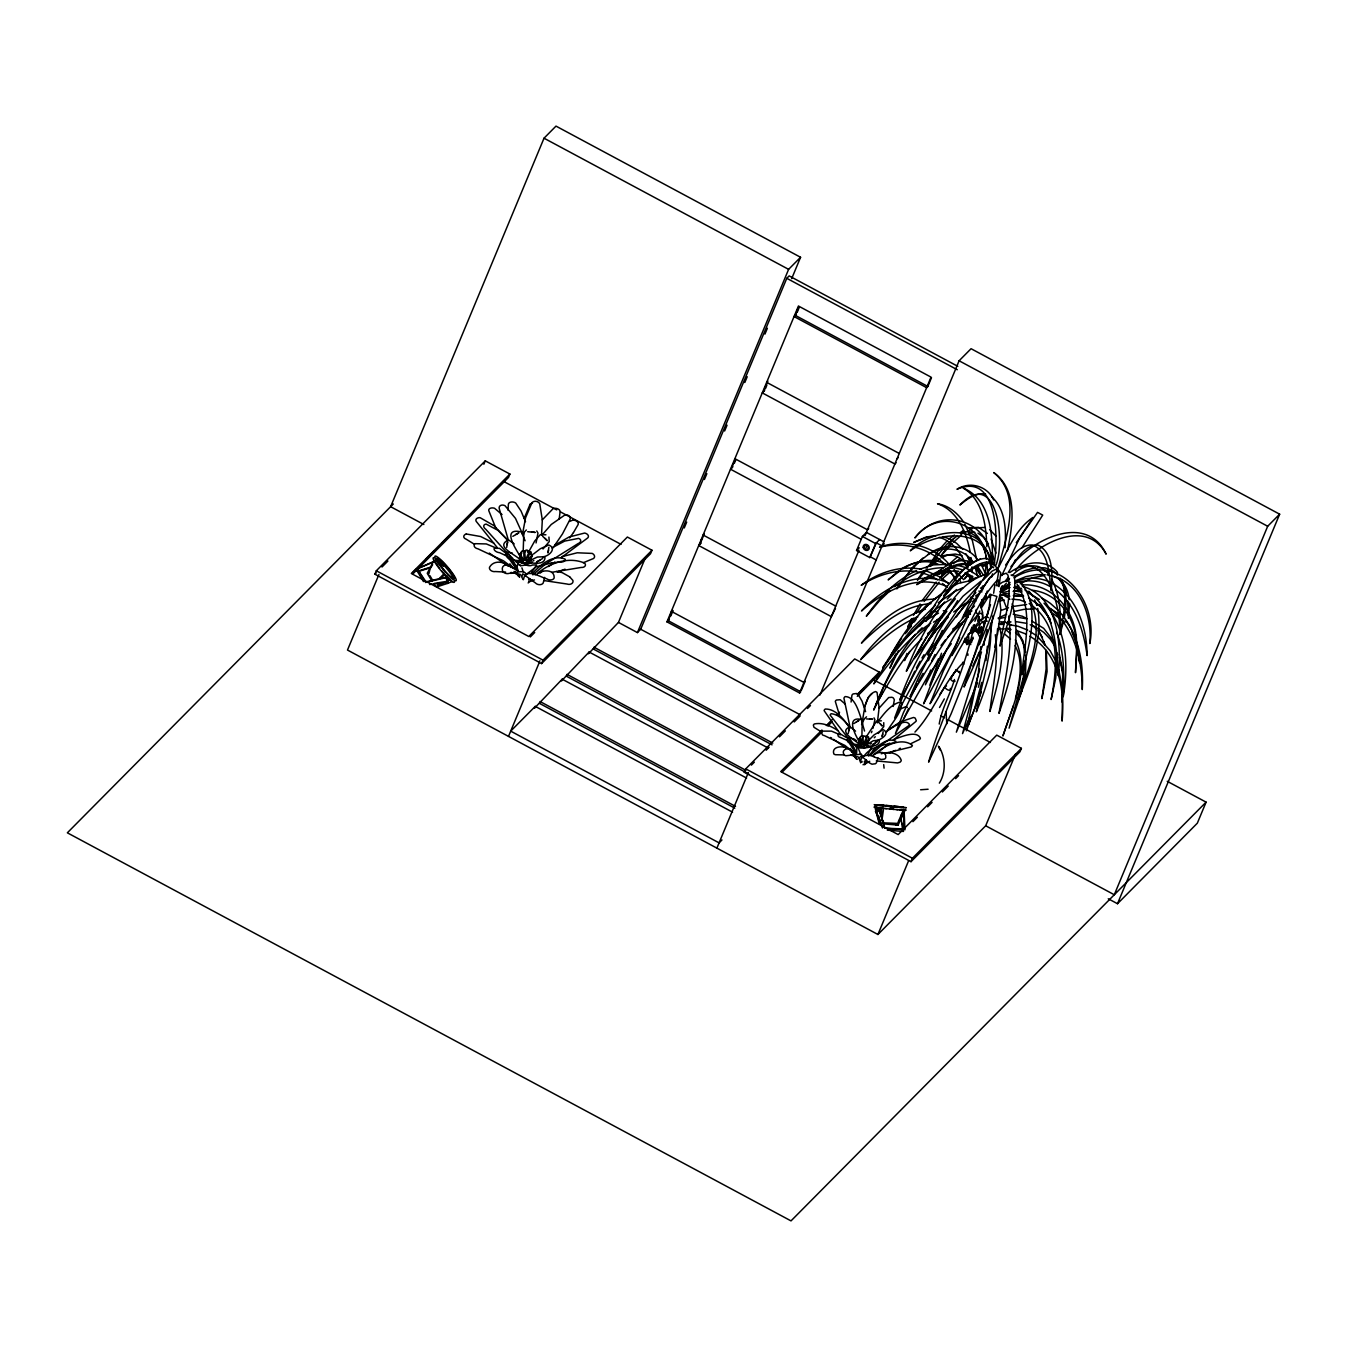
<?xml version="1.0" encoding="UTF-8"?>
<svg xmlns="http://www.w3.org/2000/svg" width="1347" height="1347" viewBox="0 0 1347 1347"><rect width="100%" height="100%" fill="white"/><g stroke="black" fill="none" stroke-linecap="round" stroke-linejoin="round"><path stroke-width="1.5" d="M972.483 580.187L972.5 576.364M982.603 619.266L982.62 614.973L981.222 613.121L978.326 614.215L968.796 624.941M1069.569 603.304L1068.44 618.34L1067.716 601.183M971.894 632.652L971.928 627.18M862.097 744.453C859.016 732.65 871.829 733.812 864.774 744.588M982.569 619.132L982.637 612.531L980.178 604.483M980.801 646.594L978.276 673.988L966.338 730.815L974.571 708.69L981.761 682.424M992.251 563.416C992.958 536.982 991.577 499.754 963.122 488.018C982.99 499.771 986.206 525.785 986.812 546.781M507.937 510.075L508.425 504.098A4.411 2.93 9.8 0 1 511.288 502.01A4.411 2.93 9.8 0 1 515.733 503.071L521.053 511.052L525.532 521.71M994.877 584.682L993.648 593.219M1062.699 691.297L1062.648 671.345L1059.382 654.171M1062.8 690.826L1062.699 673.803L1059.449 657.302M1076.893 652.1L1075.495 672.675L1076.708 646.173M521.828 576.297L522.804 573.856L535.5 582.982A4.411 3.165 11 0 0 539.676 584.682A4.411 3.165 11 0 0 543.211 582.931L544.626 577.375M986.038 599.398L986.29 593.421M860.262 745.396L860.531 743.056L863.326 744.083L863.006 736.54L863.882 736.607L862.114 736.034A2.239 1.936 40.5 0 0 860.093 737.398L859.083 739.149L860.548 743.662M976.07 612.75L976.238 609.551M877.284 811.399L878.833 807.981L879.389 809.446L878.092 810.389M966.742 637.35L966.371 643.58L968.022 640.482M878.783 815.996L878.648 819.296L880.382 820.525M997.571 628.611C995.669 657.319 987.3 685.421 976.322 711.873C981.71 682.559 992.874 653.413 990.466 623.24M986.358 562.12L985.011 575.523M987.385 646.206L985.987 660.552M1025.151 661.007L1021.733 691.23L1009.088 728.155L1023.08 678.45M1005.098 547.69C1006.158 530.162 1005.67 509.166 991.527 496.656M972.871 632.972L973.325 627.264M984.034 645.196L984.354 641.34M851.085 702.04L851.91 695.439A4.277 2.846 8.3 0 1 853.223 693.907L856.338 693.52A3.25 2.172 8.3 0 1 858.022 694.244L862.029 701.097L865.599 711.687M879.54 807.88L881.78 808.2L881.376 816.703M541.561 534.355L542.319 519.959L539.743 503.761A4.428 3.603 11 0 0 531.947 502.7M522.468 534.304L525.599 517.703L531.964 502.717M863.275 744.032C866.172 743.51 864.437 745.177 864.808 743.561M1062.379 694.799L1061.722 701.821L1062.53 694.547M992.975 615.865L988.53 645.802L978.393 687.273M994.052 564.46C998.649 540.349 998.279 471.113 956.993 489.281C969.789 481.014 987.385 485.93 993.682 499.922M978.461 621.556L979.117 616.438M429.541 584.514L447.574 582.375L447.153 577.088L445.908 576.583M861.575 724.635C864.404 714.314 863.932 695.237 875.432 691.583A3.216 2.643 10.1 0 1 877.065 692.493L879.103 707.781L877.368 722.884M863.174 757.048L861.289 754.168L845.882 755.734A3.25 2.172 8.3 0 1 844.249 754.943C840.174 749.117 849.974 746.204 852.415 752.047M1064.181 618.391C1066.386 605.123 1067.885 590.07 1060.173 578.217M978.646 632.231L979.421 627.197M969.655 614.367L970.227 610.629M980.835 606.605L981.946 599.785M506.691 547.438L507.651 541.864L506.96 544.609M548.869 547.337L547.909 552.927L548.616 550.132M998.43 586.046L998.801 580.523L997.79 579.698C977.366 601.116 967.988 631.019 951.807 655.619C962.432 628.375 973.376 600.038 990.887 576.499M559.173 519.016L560.133 511.574A4.445 2.947 9.8 0 0 557.607 508.779A4.445 2.947 9.8 0 0 553.095 508.661L542.235 519.925M995.888 565.269C1005.519 542.285 997.218 466.5 959.906 505.007C967.129 499.08 975.598 492.43 985.566 494.012M526.206 574.63C524.404 568.266 514.184 574.159 509.486 573.25A4.445 2.947 9.8 0 1 504.957 573.115A4.445 2.947 9.8 0 1 502.448 570.32C500.932 564.241 508.695 563.299 511.742 567.272M899.325 821.03L899.527 819.936M971.642 632.686L972.601 627.433M997.47 634.521L1000.872 609.972L999.727 600.274M980.464 632.619L981.66 626.591M1059.836 634.252C1063.44 616.488 1067.784 597.529 1061.621 579.816M1007.421 550.771C1012.843 524.993 1018.265 490.46 993.766 472.578C1022.929 496.336 1005.384 539.777 997.605 570.067M998.986 586.635L1000.804 572.879L998.565 570.135L989.287 578.368L962.28 618.105L976.087 589.683L990.567 568.4M893.162 706.434L894.341 699.8L893.431 698.066A3.25 2.172 8.3 0 0 891.781 697.275L888.65 697.561L878.968 708.286M848.223 733.475L849.317 728.592L848.593 731M882.807 734.081L882.066 736.54L883.161 731.64M860.598 762.84C860.06 754.455 869.084 753.933 874.59 757.182M987.216 629.537L983.579 644.438M1063.372 622.045L1059.954 634.555M965.024 638.259L964.216 641.879L967.904 641.223L966.843 644.657L973.208 638.529M978.646 631.76L979.875 624.907L978.713 622.061C957.33 645.432 947.244 677.272 930.053 703.74L943.304 671.059L959.586 637.569M969.352 720.746L968.493 724.45L981.374 691.954M994.642 647.2L995.467 643.647M979.757 669.105L962.533 733.61L970.194 716.335M527.367 559.628C526.525 561.901 529.135 560.049 526.34 560.066A2.037 0.892 5.9 0 1 524.539 560.049L522.148 558.769L522.367 562.221M524.168 518.359L530.061 504.317M996.376 585.659L998.481 572.627L996.881 568.703L991.998 571.179L983.259 579.968L988.934 569.714L991.123 567.289L992.554 566.616L993.244 567.592M1021.733 691.23L1025.572 672.372L1026.044 655.736M1015.486 698.352C1019.645 681.346 1023.804 661.815 1015.082 645.583M523.495 579.496C525.397 567.222 540.147 577.156 546.815 578.84A4.411 2.93 9.8 0 0 551.277 579.9A4.411 2.93 9.8 0 0 554.173 577.812C554.577 569.427 543.666 569.764 538.497 572.963M939.213 724.046C941.654 708.741 950.763 693.217 954.434 679.511M977.72 620.748L978.646 617.145M979.572 632.703L980.986 627.247M991.628 577.105L992.486 573.856M524 562.457L522.367 560.908L523.208 559.224M861.811 762.351L862.097 761.358M981.508 651.999L956.353 732.162L977.552 682.878M974.757 631.676L975.8 628.005M861.541 743.426C858.948 747.349 864.016 742.534 860.043 743.022C858.595 741.22 858.51 739.638 858.847 742.955M990.516 604.702L964.065 687.021C978.915 655.063 994.524 620.647 1001.915 586.989M971.978 631.996L973.544 626.725M980.296 638.949L981.256 635.7M536.055 542.942L537.975 533.126L536.763 530.954M525.768 560.133L526.475 557.86M971.372 642.788L973.106 637.215M872.856 728.525L874.91 719.719L874.018 717.867M929.413 654.154L928.218 657.875L929.885 654.693M1013.382 705.777L1002.909 736.001C1012.658 705.727 1030.32 671.025 1015.318 639.825M863.545 744.335L866.525 737.129C863.966 737.095 869.101 735.361 868.714 737.735C868.967 742.5 868.411 737.196 868.899 739.655L865.717 743.325M526.492 557.759L528.967 552.287L527.687 552.118L530.112 551.613A1.802 1.532 -22.1 0 1 531.004 551.916C531.695 555.065 533.564 556.58 529.809 558.635L531.307 559.763L528.512 561.851M964.401 640.768L967.516 641.391L966.658 643.933L966.439 637.805M976.626 649.843L979.808 640.566M906.986 653.396L904.426 660.586L909.68 651.443M985.364 596.334L987.25 591.03M864.353 707.192L868.428 697.258L871.879 693.772M975.986 651.628L951.134 713.758L928.605 762.149C941.418 717.126 963.492 674.645 973.393 628.897L971.726 630.8M437.724 582.746L438.701 584.817L442.422 583.419M528.058 558.264L529.775 552.354L527.384 550.233A1.987 1.835 7.4 0 0 525.801 550.283L523.815 552.186L524.017 560.184M981.929 605.662L984.724 598.119M526.037 563.635L528.967 562.575M871.408 732.684L871.98 731.236M930.659 670.015L925.406 684.798L938.556 658.666M941.536 653.261L929.817 685.135L946.89 649.035M876.779 807.358L874.927 807.207L879.136 823.472L898.079 825.105L905.218 810.035L903.416 809.766M529.169 550.974L534.692 541.056L540.248 534.708L545.922 534.776M791.682 278.644L800.573 257.277L555.991 126.113L544.02 138.202L390.63 506.691L423.867 524.505M509.907 474.06L411.323 573.502L528.782 636.491L627.365 537.032L651.982 550.25L650.517 553.752L541.595 663.583L374.904 574.192L376.318 570.774L485.274 460.842L509.907 474.06L508.476 477.478L412.839 573.957M378.928 574.495L347.492 650.045L877.924 934.481L985.684 825.778L1015.52 754.101M483.859 464.26L485.274 460.842M508.509 736.388L539.17 662.758M541.595 663.583L543.026 660.165L651.982 550.25M732.566 812.174L535.247 706.367L534.523 708.118L562.187 679.191L746.592 778.078M562.187 679.191L561.463 680.942L589.127 652.015L768.009 747.939M589.127 652.015L588.403 653.766L618.458 622.415L645.314 557.927M618.458 622.415L637.417 632.585L788.601 269.349L800.573 257.277M637.417 632.585L640.701 629.251L786.783 278.307L789.174 275.899L957.818 366.333M684.259 527.957L686.684 522.131M704.43 479.481L706.855 473.673M724.619 431.006L727.043 425.197M744.79 382.531L747.215 376.722M764.961 334.073L767.386 328.247M672.54 610.124L668.146 620.664L800.758 691.769L799.562 692.981L666.95 621.859L798.434 306.022L931.03 377.126L865.077 535.584M699.918 544.323L704.313 533.799L703.1 535.012L835.712 606.116M731.69 467.998L735.344 459.226M763.463 391.674L767.857 381.134M798.889 306.56L795.235 315.333L927.847 386.454L931.501 377.682M670.806 615.933L672.995 610.679M734.351 463.284L735.816 459.765M765.399 388.711L766.864 385.191M797.171 312.386L799.36 307.116M821.923 730.04L780.721 771.595L898.18 834.584L996.763 735.125L1021.396 748.343L1019.965 751.761L911.01 861.676L744.302 772.286L745.733 768.868L854.688 658.936L879.305 672.153L877.89 675.571L857.281 696.348M716.89 848.139L748.343 772.589M884.238 543.683L882.032 545.905L876.358 542.858L869.825 557.591L856.557 550.485L862.4 536.443L866.39 532.419L883.918 541.814M799.562 692.981L858.948 550.3M801.482 690.018L805.136 681.245L803.94 682.441L671.328 611.336M835.46 608.423L831.335 616.64L698.723 545.535L701.114 543.127M866.003 547.926L866.744 546.175M869.825 557.591L875.668 543.565L879.658 539.524M819.953 695.052L959.098 360.777L971.069 348.705L1279.65 514.184L1117.505 903.719L1108.261 898.769M877.924 934.481L908.552 860.885M911.01 861.676L912.424 858.258L1021.396 748.343M1279.65 514.184L1267.679 526.256L1114.289 894.745L985.684 825.778M1167.226 781.294L1206.087 802.139L1197.331 823.185L1117.505 903.719M980.161 631.743L981.795 627.854M866.778 736.018L876.695 720.999L881.393 720.813M928.369 660.653L942.328 630.413M986.408 617.01L987.856 613.71M1001.697 575.657L1019.915 537.386L1032.964 517.484C1014.577 529.691 1007.051 552.455 996.544 570.96M979.269 651.999L972.854 666.058M895.907 653.834L889.879 668.146L898.415 650.854M970.463 630.716L971.894 627.651M911.599 618.61L907.726 626.961L913.367 618.121M974.874 621.27L977.434 615.899M963.694 662.269C942.328 682.794 935.071 710.694 914.933 732.078M956.404 628.544L959.064 623.089M882.672 692.223L873.647 710.088C884.373 683.35 896.428 656.41 915.404 634.386M957.077 626.826L958.643 623.627M978.225 614.283L979.841 611.033M914.714 671.227L902.271 697.712L894.627 718.018L919.866 671.109L935.744 647.284M931.703 660.939L934.97 654.541M917.475 683.619L903.433 712.681L895.452 733.408L928.622 674.78L951.302 643.664M981.374 608.002L989.91 594.246L996.915 596.468L991.173 616.05L979.37 644.742L989.169 606.958L990.853 594.431M1013.735 563.029L1015.554 559.561M943.994 571.246L941.486 575.859L945.695 571.431M913.434 615.31L920.052 603.944M918.351 681.902L923.065 673.348M939.347 783.129C945.998 772.505 945.661 758.007 939.33 747.316M916.415 667.91L920.102 661.276M939.533 707.495L944.331 698.908M962.549 662.337L963.88 664.155M1000.619 588.656L1002.32 585.676M1022.003 547.724L1042.713 515.11L1037.544 512.382L1016.312 542.656M906.43 632.433L915.741 617.448M957.027 642.99L923.587 703.824C935.66 671.16 949.568 637.906 971.675 610.679M434.138 560.066L427.252 573.317L432.067 581.348M904.292 717.682L908.518 708.657M920.035 625.867L924.648 618.088M573.468 532.57L578.015 524.724A4.428 3.014 12 0 0 577.105 521.542A4.428 3.014 12 0 0 572.744 520.178M1008.179 572.542C1015.402 561.648 1022.811 545.266 1037.83 544.996C1053.91 552.91 1052.411 575.489 1051.283 590.71C1048.791 575.051 1049.835 552.186 1032.56 544.996C1020.15 544.407 1012.237 556.176 1005.603 564.982M955.175 681.043C953.76 683.114 948.322 678.484 951.672 678.029M430.989 567.441L432.673 564.679M917.442 579.766L923.369 571.246M921.954 657.976L924.008 654.693M916.549 613.037L921.92 604.752M430.097 568.821L428.851 573.957M956.37 616.96L965.412 604.146L975.885 592.512M946.503 685.993C941.317 686.919 951.639 693.368 950.325 688.351M971.894 631.406L974.824 626.961M939.634 694.783L945.274 686.263M922.038 600.796L936.165 582.056M932.865 643.428L920.523 662.623L899.729 700.12C909.68 672.456 922.863 645.314 942.109 622.853M553.011 547.875L562.474 533.934L570.017 519.437A4.428 3.418 -3.6 0 0 569.192 515.985A4.428 3.418 -3.6 0 0 564.797 515.059L551.26 524.471L541.864 535.23M956.353 669.846L950.477 678.534L956.353 669.846L957.565 670.149M870.398 755.061L874.051 749.707M914.226 621.96L916.516 618.643M863.814 756.408C870.549 746.204 883.75 745.093 894.56 742.668A4.193 2.206 -4.4 0 0 895.806 741.288C886.073 736.237 874.792 748.814 868.546 755.936M526.492 563.955L527.704 562.221M890.906 655.938L873.799 683.889C890.333 661.714 906.817 638.225 930.743 623.392M879.237 809.833L879.642 808.048M968.577 581.197L970.699 578.2M573.435 532.604L569.596 537.908M924.076 601.486L939.196 582.241M525.953 563.4L526.677 562.457M901.564 638.276L882.655 667.859C902.574 642.384 922.476 615.242 951.167 599.045M957.633 600.594L937.377 633.561L927.443 654.962L959.889 606.318L979.656 584.497M864.404 762.84L866.424 760.062M871.98 746.928L873.041 745.48M941.031 645.499L945.577 639.724M886.595 732.01C891.765 722.935 901.008 713.708 901.833 703.269M878.025 721.42C883.8 713.893 890.502 704.717 899.847 702.124A3.233 2.492 -6.5 0 1 901.008 702.545M929.245 617.734L934.599 610.629M954.568 584.228L956.875 581.18M867.653 755.044L871.677 746.827M866.222 744.352C870.701 737.129 868.226 742.652 865.7 745.615M944.617 601.957C928.251 622.819 915.505 646.509 906.312 671.345L934.431 624.284L955.36 598.742M528.293 559.241L532.014 555.334L530.482 554.173L532.065 554.829A2.004 1.33 -23.3 0 1 532.452 555.435L529.034 560.403M536.089 563.433L537.285 561.884M892.017 654.356L894.442 651.291M896.866 648.227L899.274 645.162M905.218 633.679L907.642 630.598M526.913 573.873L536.308 566.767L551.176 563.113M1005.536 580.742L1008.482 577.105M919.26 612.851L928.42 603.304M964.721 578.924L967.937 575.017M922.476 610.646L930.541 602.176M441.85 570.976A13.436 2.105 49.4 0 0 444.156 573.586L438.6 579.227M947.85 637.03L956.74 627.938L962.583 623.897M878.278 733.458L883.784 726.605L883.75 722.666M917.61 580.069L927.511 568.905M867.737 741.321L874.068 734.906L883.161 729.603C891.158 733.829 880.012 739.974 875.449 741.305M531.459 572.526L536.645 564.932L532.368 564.999A4.428 2.138 9 0 1 528.411 565.622A4.428 2.138 9 0 1 524.606 563.938M908.871 629.066L911.448 626.136M1006.781 581.635L1009.475 578.57M882.521 828.001L875.533 811.264L878.446 807.947L879.928 808.065L880.012 812.965M878.547 809.783L879.423 808.789L884.76 828.203L904.982 829.786L904.14 811.938M446.665 576.263L446.025 576.987L446.918 576.701M953.777 538.211L940.627 556.193L946.621 549.61M947.21 599.061L956.505 589.531M946.672 611.521L925.928 638.007L914.276 658.666L935.761 630.699L948.237 617.044M903.18 640.785L924.227 621.27L938.573 613.07M865.043 761.964L866.087 760.802M947.985 548.094L952.076 543.599M543.009 548.987L549.239 541.578L548.919 537.066M1002.471 587.46L1006.31 583.285M1015.402 570.522C1034.597 545.333 1085.615 515.901 1106.14 554.156C1086.423 512.264 1031.533 539.423 1010.907 566.717M864.286 761.644L865.161 760.701M441.328 577.897L444.561 574.428L443.803 573.182M968.291 602.092C943.052 629.436 924.48 662.589 910.067 696.719C930.205 665.654 947.429 631.895 974.487 606.015M1001.545 589.902L1010.082 582.476M532.469 573.334C540.467 564.915 552.674 554.072 565.083 559.072A4.378 2.357 -1.5 0 1 563.804 561.463A4.378 2.357 -1.5 0 1 559.308 561.985L551.209 563.113M964.57 578.368L968.426 574.344M948.86 564.427L957.077 557.187M532.84 574.883L545.249 564.208L578.116 543.565A4.378 2.879 -7.2 0 0 580.709 540.888A4.378 2.879 -7.2 0 0 578.503 538.396L564.696 541.09L551.95 547.825M527.132 562.389L525.886 563.922C544.659 556.378 513.847 573.603 518.393 560.369M393.29 503.997L67.35 832.816L791.009 1220.887L1206.087 802.139M374.904 574.192L376.099 572.98M381.992 567.02L387.902 561.059M412.435 573.081L416.846 568.636M425.635 559.763L434.441 550.872M441.782 543.481L449.123 536.072M457.929 527.199L463.789 521.272M475.525 509.435L478.471 506.472M796.431 314.137L794.04 316.545L926.652 387.667L927.847 386.454M764.658 390.462L762.267 392.886L894.879 463.991L896.075 462.779M530.297 636.946L534.708 632.484M538.766 662.051L539.962 660.855M732.886 466.786L730.495 469.211L861.272 539.322M535.247 706.367L510.698 731.135L719.079 842.868L721.975 839.956M700.911 540.265L702.107 539.069M666.95 621.859L669.341 619.452M897.068 458.721L898.264 457.509M868.68 528.58L867.485 529.792L734.873 458.67M856.557 550.485L859.218 547.808M744.302 772.286L745.497 771.073M751.407 765.113L754.354 762.133M766.174 750.228L769.12 747.248M779.458 736.826L785.352 730.865M794.208 721.925L800.118 715.964M807.493 708.522L810.456 705.542M826.334 725.578L832.227 719.652M836.639 715.19L839.585 712.226M857.248 694.412L879.305 672.153M781.849 771.174L803.856 748.966M808.251 744.537L818.521 734.166M827.327 725.292L830.257 722.329M858.14 694.21L864.016 688.283M782.253 772.05L821.973 731.977M827.866 726.033L832.278 721.588M912.946 821.67L917.358 817.225M927.662 806.836L932.073 802.374M942.378 791.985L948.254 786.042M955.612 778.633L958.559 775.653M874.237 737.786L875.281 736.742M866.896 746.709L867.805 745.076L866.289 745.346M526.66 563.551L527.788 562.44M939.751 578.334L948.254 570.909M947.429 540.484L938.236 550.755L929.481 565.235L946.89 544.171L957.498 535.702M918.098 631.743L922.156 627.786M953.44 542.269L961.64 534.911M528.58 579.782L529.792 578.604M925.995 568.03L937.714 558.214M870.953 754.623L884.272 742.904L907.979 726.218A4.226 2.745 -10.6 0 0 909.528 724.551C905.319 717.513 891.192 728.458 885.72 732.027M968.038 634.437L973.763 630.379L976.592 630.682L980.212 638.007M941.637 579.53L950.797 571.364M533.412 554.088L540.366 548.717L548.717 544.996C557.473 548.28 548.599 556.681 542.723 556.782M866.037 762.974L867.3 761.796M998.262 601.132L1001.09 598.489M921.904 638.798C902.221 657.353 889.643 681.666 875.92 704.599C888.161 675.335 903.972 645.971 928.992 625.698M922.897 558.045L909.107 572.071L896.816 588.824L913.552 566.178L930.726 552.539M865.868 744.824C867.872 744.521 868.276 740.244 867.636 742.248A2.239 1.061 -15.3 0 1 865.599 743.595L863.68 743.898L864.269 745.598M864.538 764.776L867.822 761.779M1012.237 575.758C1021.447 564.073 1041.5 561.042 1049.431 575.758M979.555 620.765L986.055 616.505L988.496 617.65M929.986 566.464L939.937 558.685M935.441 605.106L912.323 628.46L890.67 655.534C904.46 630.16 922.847 606.403 946.773 589.868M952.767 629.032L963.981 621.472M879.759 751.07L889.458 743.157M863.057 764.759L869.707 761.274M953.255 563.736L960.024 558.635M873.277 755.212C882.891 746.474 901.295 736.455 912.39 745.362A4.277 2.846 8.3 0 1 911.195 746.962L884.541 753.478M889.929 590.777L879.389 600.88L866.323 616.253C879.372 597.664 895.637 580.254 916.549 570.623M953.693 611.993L964.974 603.709L971.002 601.301M540.012 573.199L542.656 571.027M977.888 631.878L982.266 628.258M526.357 529.994L524.471 531.88L523.73 535.348L523.192 551.007M976.221 626.389L983.899 621.371L987.317 621.152M999.811 591.737L1009.812 584.295M888.38 729.737L900.453 721.79L913.451 717.496A3.25 2.172 8.3 0 1 915.202 718.136L916.314 720.712A4.294 2.862 8.3 0 1 915.354 721.891L892.994 740.311M528.664 560.941C531.24 560.722 531.24 555.957 530.701 558.298A2.441 1.229 -11.7 0 1 528.327 559.695C524.64 559.005 527.721 561.312 525.919 562.373M528.142 582.948L532.031 579.968M938.303 602.732L954.333 591.703L962.852 587.73M537.739 573.115C550.485 562.793 568.636 556.395 584.514 563.046A4.378 2.913 9.8 0 1 585.019 566.127A4.378 2.913 9.8 0 1 581.214 567.441L552.034 572.256M554.796 562.069L548.583 566.531M927.578 633.528L932.191 630.127M898.87 570.741L888.161 579.884L899.981 570.758M867.586 744.066L873.26 740.783L879.389 739.974C879.894 746.676 871.189 746.238 866.542 745.901M948.793 539.154L954.484 535.062M554.913 545.131L569.074 537.015L584.598 533.058A4.411 2.93 9.8 0 1 588.151 535.331A4.411 2.93 9.8 0 1 587.275 538.261L561.278 557.574M894.694 586.686C908.552 575.809 925.389 567.963 943.254 567.693M963.677 530.213L960.344 532.553L964.368 532.149M997.268 585.777L1002.488 582.19L1007.657 580.523M978.276 631.895L982.99 628.662M969.234 581.685L973.679 578.671M1000.804 575.27L1006.142 573.182L1007.96 575.118C1012.59 598.859 1002.791 622.651 999.996 646.122C1007.792 624.031 1016.446 600.425 1014.493 576.684L1013.079 574.832L1011.025 575.051M1003.616 588.134L1008.145 585.103M980.801 581.231L962.869 596.351L928.268 640.212C942.277 616.707 955.865 585.255 982.99 575.354M964.385 532.907L972.18 528.731M853.897 723.558L859.032 720.325L856.372 721.824M877.486 741.557L872.351 744.807L875.028 743.275M530.684 560.167L537.419 557.018L544.912 556.732C545.872 564.747 534.978 563.501 529.725 562.642M1009.762 572.576C1044.986 547.067 1059.281 602.53 1059.719 627.651C1061.116 611.117 1059.399 593.673 1051.435 578.873M1020.167 583.857L1032.038 577.947L1044.228 575.506M980.448 588.235L983.916 586.08M866.508 716.823C860.632 720.931 862.45 729.906 861.827 736.287M933.404 599.567L941.469 594.701M932.932 600.139L936.081 598.253M978.528 632.669L983.276 629.84M870.128 744.1L871.357 743.376M1014.038 577.796C1058.557 550.182 1098.58 600.459 1089.824 643.563C1092.501 614.889 1079.065 579.277 1047.04 574.883M512.82 536.342L518.797 532.907L515.682 534.473M539.894 560.285L536.763 561.901L542.74 558.449M899.19 709.465L905.622 706.788A3.25 2.239 10.8 0 1 907.407 707.428M450.437 579.564L445.958 581.938L447.625 583.386L452.541 581.399M933.505 622.162L941.401 617.701M900.52 569.528C911.448 562.373 925.524 559.19 938 564.124M1015.15 575.994L1025.05 570.522L1035.338 567.643M1000.568 592.377L1007.085 588.791M873.428 755.044C877.015 751.98 886.764 750.279 885.77 757.57A4.277 2.846 8.3 0 1 884.44 759.102L881.342 759.506A3.25 2.172 8.3 0 1 879.642 758.782L874.607 757.182M902.894 568.72C915.32 560.857 931.905 557.035 945.51 564.157M1019.645 567.239C1031.583 560.554 1048.589 561.025 1057.53 572.441M1000.821 589.616L1004.239 587.814L1010.048 587.545M998.161 618.088L1006.613 614.181M951.437 565.336L939.297 573.771C948.894 568.922 959.283 562.692 970.463 564.932M910.825 743.679L919.479 739.486A4.294 3.064 16.3 0 0 920.422 738.24C916.583 729.704 900.756 737.078 893.802 739.52M950.157 587.578L958.424 583.352L971.305 580.439M1003.279 588.083L1009.88 584.901M532.991 560.975L533.85 560.554M932.427 551.748C947.042 542.656 968.341 545.586 978.09 560.335M889.306 753.091L895.519 750.363M927.915 554.526C942.109 545.383 963.021 547.454 972.972 561.783M443.298 583.941L437.287 585.255M982.468 566.548L985.701 565.083M999.003 599.55L1002.488 597.967M423.48 581.567L417.301 571.313L417.183 568.804L435.115 560.857M919.849 569.192L933.522 564.864L951.167 564.225M583.234 562.743L592.209 559.039A4.395 3.115 16.7 0 0 594.566 556.58A4.395 3.115 16.7 0 0 592.242 553.415L577.19 552.792L562.154 556.597M940.88 556.85C948.187 553.011 957.296 555.149 963.038 560.84M936.906 619.721L942.378 617.431M424.389 580.776L417.183 568.804L434.458 561.632M941.267 569.882L924.783 578.116L916.718 584.649C929.666 577.711 943.54 569.579 958.811 571.28M941.57 557.591L948.389 554.829L955.326 554.055L962.145 555.705M980.464 559.005C954.299 570.37 938.489 597.091 925.692 621.354C943.994 599.87 959.906 566.211 990.853 563.063L994.894 565.656M569.579 521.441L572.744 520.161M960.63 534.018L965.378 532.099M917.829 616.943C895.486 626.153 877.705 643.108 860.632 659.71C877.15 637.67 898.92 617.953 925.44 609.147M1015.941 580.591L1025.943 576.617L1036.449 574.613L1045.272 574.832M528.596 581.399L534.473 579.951M899.123 748.713L900.335 748.242M557.658 571.802L565.05 569.192M968.88 580.321L976.44 577.594M1001.528 610.258L1008.482 607.834M1000.922 595.189L1006.125 593.438M447.625 583.386L436.714 586.922L434.003 584.547M1002.05 589.531L1007.303 587.864M1004.239 588.74L1007.724 587.629M417.301 571.313L431.192 566.935M421.308 576.314L418.395 571.498L431.158 567.525M871.644 746.827C867.569 747.45 855.766 750.346 857.315 744.487M1014.998 583.083C1026.633 579.143 1040.103 580.422 1050.609 586.837M534.944 574.698L537.251 574.058M1017.894 580.759C1028.03 577.122 1039.497 577.375 1049.33 581.87M967.904 653.851L967.904 655.417M881.258 753.781C888.077 751.306 898.786 752.586 901.261 760.348A4.327 3.351 8.9 0 1 899.998 762.2L897.557 762.924L876.274 760.92M968.106 611.959L971.743 611.067M1000.4 594.886L1009.172 593.572M998.615 623.813L1005.687 622.162M425.416 582.493L447.339 577.375L447.574 582.375M1002.168 592.747L1008.954 591.181M978.09 621.085L981.138 620.378L983.394 622.6L984.236 626.069M1013.516 611.605L1023.973 609.349L1034.176 608.861M998.497 618.744L1005.586 617.229M928.1 789.241L920.607 789.763M968.712 527.872L978.545 527.367L987.385 533.412M1011.951 606.621L1026.599 604.5M1000.467 600.829L1004.29 600.088M973.999 527.94L984.674 527.468M1006.108 596.856L1009.863 596.182M446.935 581.315L434.239 583.436M1013.129 591.4L1022.019 589.986M1005.165 596.149L1009.223 595.576M999.541 595.744L1003.784 595.189L1007.657 596.805L1009.846 599.398M935.795 535.853L928.571 536.662L913.721 542.386L925.877 537.15L932.511 536.46M934.043 611.774L937.731 611.37M968.56 531.779L974.841 532.301M903.433 809.867L901.497 809.884M1015.52 586.467L1018.955 586.181M963.61 641.694L967.584 641.391M934.38 599.146C904.443 599.651 879.136 620.63 861.457 643.125C880.77 624.789 903.13 605.375 930.945 603.641M1007.455 622.078L1011.008 621.927M972.618 601.25L975.885 601.149M999.205 628.998L1004.475 628.881M948.844 568.131L955.629 568.013L961.472 569.512M1014.139 590.761L1019.376 590.727M999.407 624.436L1003.599 624.419M850.445 755.095L858.359 756.997L860.531 762.032M510.968 572.408L520.447 574.462L523.141 579.665M1037.274 567.693L1045.019 567.862L1053.135 570.993L1057.664 575.085M1013.331 595.677L1019.477 595.845A52.617 45.242 27.9 0 1 1023.535 596.367M901.732 807.476L903.669 807.476L902.019 807.139M876.308 807.106L873.984 807.106L886.326 808.621M505.63 572.088L495.376 571.549A4.428 3.199 11.3 0 1 490.914 570.505A4.428 3.199 11.3 0 1 489.567 567.188C494.265 559.072 505.664 561.952 511.136 567.609M1018.012 591.653L1022.07 591.821M866.475 718.911L872.654 719.231L869.606 718.911M861.794 746.171L858.729 745.901L864.909 746.204M1021.885 585.036C1053.522 582.359 1076.388 612.767 1076.573 642.199M881.039 805.085L876.931 804.967L878.564 805.304M899.543 807.358L906.379 807.729L899.948 806.87M899.325 809.749L906.161 810.136L904.174 809.715M466.298 533.984L480.711 536.544L493.827 543.144M843.592 754.892L835.527 754.724A3.233 2.34 10.1 0 1 833.827 753.95C830.661 744.672 848.593 744.925 851.792 752.215M943.27 610.78L946.688 611.016M883.851 805.287L874.203 804.698L880.635 805.573M901.429 807.577L893.482 806.887M896.513 809.547L901.194 809.985M881.78 808.2L883.632 808.335L882.016 819.734L884.019 822.865L897.624 823.404L903.349 809.884L905.218 810.035M875.533 811.264L877.705 811.433M887.336 830.173L903.517 831.436M882.554 805.102L887.117 805.557M898.028 807.341L889.946 806.634M897.809 809.732L885.568 808.621M1011.967 599.179L1019.797 599.87L1025.421 602.075M886.461 805.422L890.636 805.809M889.727 809.025L893.903 809.412M527.704 531.711L535.214 532.435L531.493 531.88M524.067 562.861L520.346 562.373L527.856 563.08M1000.703 621.742L1004.71 622.129M890.586 805.876L898.634 806.617M885.804 806.23L890.013 806.567M890.451 807.173L893.903 807.51M1013.618 595.509L1023.249 596.519M894.038 806.213L901.918 806.988M881.948 805.826L886.562 806.23M877.183 807.611L880.416 807.964L877.082 807.493M878.682 805.439L883.363 805.893M556.277 571.498L562.086 572.576L569.629 576.785M921.516 569.31C900.234 565.083 878.177 572.458 861.188 585.305C883.379 570.842 914.142 564.46 937.529 579.85M1014.931 580.793L1019.544 581.399C1041.938 605.325 1028.603 646.375 1021.767 674.679C1024.393 645.095 1033.924 611.218 1017.086 584.261M543.969 580.557L567.138 584.042A4.395 3.368 10.2 0 0 571.599 583.689A4.395 3.368 10.2 0 0 572.862 580.372L569.646 576.802M874.927 807.207L876.712 807.459L877.672 812.039M901.396 814.598L903.265 814.868M895.738 824.768L898.079 825.105M879.136 823.472L881.46 823.808M983.512 575.102L986.526 575.573M1036.634 604.971L1040.507 605.594M1016.328 621.691L1026.498 623.324M840.073 733.795L837.716 734.098L838.356 736.371A3.25 1.701 19.4 0 0 840.545 737.499L850.934 742.079L856.961 746.676M1006.243 628.847L1010.368 629.52M1014.426 587.241L1021.514 588.437M417.183 568.804L426.006 581.837L446.16 577.072L446.244 578.907M1016.227 616.96L1026.414 618.812M971.591 564.14C957.852 560.975 945.055 569.478 933.454 575.607C943.607 566.616 959.165 555.772 972.955 562.878M1022.356 586.349C1058.675 596.351 1061.419 644.573 1058.388 675.824C1056.469 645.634 1054.566 606.52 1024.949 589.969M1007.792 624.402L1018.063 626.288L1027.727 630.093M1014.527 593.471L1023.451 595.425M1051.283 576.045C1062.379 577.796 1068.424 589.43 1069.148 599.752M1013.197 614.215L1022.39 616.253L1027.088 618.744M840.09 733.795L847.145 737.988M978.831 591.097L981.997 591.838M1032.543 590.289C1058.422 593.101 1075.243 618.239 1076.388 642.822M1044.329 571.094L1047.713 571.953M956.673 565.05L964.688 567.289L978.326 575.927M968.308 532.52C978.023 534.54 982.67 544.811 985.482 553.348M925.49 570.539L940.56 577.24L948.507 583.638M512.365 553.095L506.927 552.219C503.492 561.901 517.804 559.325 523.293 561.733M942.967 536.611L949.955 539.069L956.589 543.296L962.667 549.239M524.589 563.938C518.376 559.157 515.413 565.235 518.258 570.741M948.574 582.982C917.459 569.158 882.672 587.864 861.524 610.966C884.154 590.963 917.054 573.199 947.261 586.635M1016.581 630.548L1026.313 634.151M992.486 567.154L993.631 567.592M939.179 537.318C953.019 541.191 961.758 554.004 966.792 566.7M1030.202 624.772L1035.759 626.961M521.828 560.975L523.208 562.457M1031.97 621.135L1043.656 628.308L1054.23 641.829M963.661 615.192L968.274 617.128M980.431 563.72L985.852 565.993M967.382 562.069L970.497 563.534M1007.741 628.089L1011.058 629.638M1013.921 587.376L1021.211 590.862M1028.569 597.883L1039.817 605.594L1050.407 619.384M854.015 738.998L848.155 737.634C844.653 745.952 856.928 743.308 861.356 745.615M1006.377 622.954L1011.378 625.412M1028.081 592.798L1039.446 599.499M973.965 627.247L977.249 628.931L978.932 632.989M544.02 138.202L788.601 269.349M959.098 360.777L1267.679 526.256M786.783 278.307L957.279 369.735M766.662 382.346L899.257 453.468M862.4 536.443L875.668 543.565M870.516 556.9L876.19 559.948M503.408 481.3L556.715 509.89M560.386 511.86L621.034 544.373M872.822 679.393L931.636 710.93M940.812 715.863L944.5 717.833M948.17 719.803L990.432 742.466M640.701 629.251L800.084 714.718M593.926 647.183L772.791 743.106M593.185 648.934L772.067 744.857M376.318 570.774L543.026 660.165M745.733 768.868L912.424 858.258M566.986 674.359L745.851 770.282M566.245 676.11L748.814 774.02M540.046 701.534L735.513 806.365M539.305 703.286L734.788 808.116M497.127 548.397L486.301 543.935L475.323 543.666A4.411 2.93 9.8 0 0 474.413 546.562A4.411 2.93 9.8 0 0 477.966 548.818L503.509 560.857L515.749 569.916M965.496 572.677L972.686 576.651M970.412 597.176L973.662 598.977M830.594 737.466L831.638 738.055M840.309 734.873L831.469 731.135L822.31 731.118A4.294 2.862 8.3 0 0 821.35 732.313L822.478 734.89A3.25 2.172 8.3 0 0 824.229 735.529L844.923 745.43L854.773 753.377M1052.428 613.154L1064.921 622.297M1029.832 636.289C1058.894 653.042 1064.989 690.354 1062.076 721.1L1062.631 689.529L1058.691 669.375M489.264 553.078L508.324 566.296M1052.697 583.537C1077.482 597.799 1086.995 628.477 1087.113 655.602C1083.813 631.272 1076.085 605.274 1055.661 589.818M1051.182 609.181L1057.26 613.02M1029.478 631.204L1036.449 635.632M833.557 739.335L845.865 747.922M474.296 544.205L466.045 539.103A4.378 2.879 -1 0 1 463.772 536.51A4.378 2.879 -1 0 1 466.281 533.968M964.94 573.098L972.601 579.412M522.872 561.295L524.067 559.392L522.047 558.938A1.869 0.96 24.3 0 1 520.919 558.332C518.629 553.213 520.279 560.217 522.905 562.541M837.901 730.579C831.15 726.1 822.428 722.194 814.346 723.962A4.26 2.761 -3.8 0 0 813.352 725.208L813.992 727.296L821.569 732.01M1037.358 628.039L1043.74 632.349L1050.256 639.118L1055.307 646.947M507.112 539.659L494.029 525.667L480.104 517.686A4.378 2.913 9.8 0 0 476.299 518.982A4.378 2.913 9.8 0 0 476.787 522.08L497.195 547.505M977.939 533.143L983.647 537.318L988.513 543.969M973.005 629.487L973.14 628.46M1029.159 603.54C1060.611 624.166 1057.664 667.135 1051.115 699.531L1055.745 678.13L1057.277 653.009M854.773 739.419L856.675 740.901M857.988 743.073C853.341 739.267 838.373 731.32 850.125 726.808L855.564 731.152M446.446 575.96L450.774 580.17L447.137 577.004M1035.708 602.9L1040.574 606.722L1047.124 615.04L1051.165 623.072M518.225 563.046L510.766 557.86L499.535 552.674A4.428 2.324 19.7 0 1 495.275 550.957A4.428 2.324 19.7 0 1 494.298 548.263L499.484 548.347L507.617 554.509M954.434 569.933L963.644 579.648M514.184 543.885L508.493 539.861C493.574 547.185 518.359 555.082 522.67 562.305M1048.151 606.891C1073.946 625.682 1082.163 659.222 1082.264 689.597C1083.83 662.32 1078.442 632.753 1059.567 611.942M942.479 583.504L947.194 587.477M948.17 570.438L954.72 576.954M1004.34 633.797L1010.536 639.05M989.641 529.624L996.241 536.325M444.561 574.428L447.17 576.718M1058.22 610.326L1050.391 603.405A52.516 45.141 32.4 0 0 1041.568 597.95M1005.67 629.504L1010.284 633.561M945.56 565.235C929.11 547.185 902.759 541.41 879.524 547.236C903.753 538.362 933.404 544.929 949.904 565.235M845.327 704.178L840.208 699.733L836.521 700.019A4.26 2.627 8.6 0 0 835.325 701.467L839.4 714.92M1031.903 624.924L1036.466 629.15M1037.948 637.047L1050.189 650.803L1055.071 659.794M967.264 641.357L970.8 644.641M446.951 576.684L448.955 578.587M542.639 536.274L547.269 540.719L545.131 538.379M512.921 558.517L508.29 554.072L510.429 556.378M505.277 554.627L506.927 556.193M965.243 613.373L968.173 616.219M502.044 514.554L494.534 508.257A4.378 2.711 10.1 0 0 490.089 508.375A4.378 2.711 10.1 0 0 488.91 510.984L495.965 528.411M878.598 722.261L882.201 725.949L880.551 723.996M850.849 741.103L849.182 739.183L852.786 742.854M441.109 564.023L438.533 561.278L443.399 566.397M1015.554 632.45L1020.353 637.468L1024.107 645.264L1025.606 652.184M846.825 740.244L848.139 741.608M1016.665 630.143L1022.912 640.768L1025.101 655.316M999.878 596.165L1003.498 600.072L1007.421 610.157M1058.86 578.52L1064.265 586.804L1066.454 593.623M508.93 558.466L517.568 570.993M506.741 552.523L485.812 529.32A4.378 2.795 26.4 0 1 483.758 526.037A4.378 2.795 26.4 0 1 486.2 524.118L497.919 530.297L507.684 540.063M513.982 571.448L516.541 574.327M858.763 742.938L859.891 741.827L858.662 738.998A2.913 2.021 39.9 0 1 859.201 738.459C861.171 736.472 859.437 741.961 861.524 744.352M978.175 567.306L983.63 575.472M975.497 567.474L980.667 575.489M966.237 572.492L971.625 580.405M1044.009 603.22C1066.908 628.072 1068.777 665.064 1063.204 696.769C1064.383 675.167 1064.282 652.941 1056.722 632.349M519.908 564.881L520.7 565.841M1028.839 591.148L1033.334 596.586M840.461 734.216L824.111 710.61A4.277 2.846 8.3 0 1 825.307 709.027C835.898 708.775 844.367 719.87 849.873 728.222M849.704 743.595L856.136 754.185M516.49 572.559L518.932 576.482M848.021 737.988L830.156 715.156A4.243 2.745 27.3 0 1 831.251 713.725C838.861 714.432 845.057 721.116 849.469 727.111M520.582 561.682L521.626 562.979M949.467 570.118L957.347 582.409M854.183 755.111L856.574 758.967M853.325 755.044L856.322 758.866M963.863 522.417C957.768 513.258 948.743 505.445 937.529 503.761C957.717 510.564 966.473 532.755 970.194 552.001M509.856 563.77L512.769 567.963M959.081 671.395L959.519 672.776L956.218 670.031M965.075 563.602L968.139 567.76M858.308 748.343L860.986 755.027M965.866 553.752L970.699 562.086M1065.123 620.091C1075.007 631.962 1078.56 647.553 1079.621 662.64L1077.465 645.887L1071.875 631.76M515.244 571.818L518.14 575.91M513.123 561.194L517.231 567.979M853.527 753.226L857.197 759.422M850.243 748.36L855.699 758.142M968.139 557.978L970.951 562.12M973.157 625.395L976.626 631.945M520.902 557.54C516.524 550.047 500.411 526.98 521.356 531.947L525.111 540.753M1037.981 630.564L1042.426 637.485M1038.2 629.184L1045.356 645.314M851.102 743.291L855.109 752.3M953.878 569.983L957.111 575.27M446.598 576.112L447.339 577.375M429.828 575.573L432.774 580.473M522.232 561.531L519.471 557.961L521.272 557.338L519.824 555.739A2.122 1.448 37.2 0 1 519.454 554.627L521.946 552.859L520.178 553.533L523.31 560.032M851.203 742.601L856.103 751.677M511.776 559.897L516.945 569.966M861.979 720.847C858.898 712.748 855.446 696.837 845.259 696.567A4.277 3.283 25.4 0 0 843.946 698.285L850.125 727.548M964.806 524.135L972.382 540.618L976.844 560.285M966.944 639.859L969.318 644.287L968.577 635.616M938.388 746.187L940.425 750.06L938.741 746.794M974.352 624.604L976.642 631.154M515.918 568.266L512.651 561.244M996.948 568.08L992.369 561.985C971.086 560.032 958.138 583.773 943.641 595.862C954.434 581.399 966.742 558.449 986.981 558.365L989.405 560.52L991.375 567.154M521.895 567.862L523.394 572.138M976.878 613.053L979.387 618.256L979.522 621.893M851.944 744.638L855.85 753.663M859.554 742.029C855.227 735.243 845.445 716.166 861.204 719.382L864.538 731.034M990.281 562.777L991.712 565.757M971.861 627.5L973.309 630.665M522.619 560.638L523.091 561.665M981.306 564.528L984.977 572.795M959.266 578.806L960.916 582.577M1029.933 599.718C1045.558 632.366 1028.131 668.045 1018.366 699.783C1029.394 670.857 1043.302 640.061 1037.678 608.423M876.493 812.106L881.325 823.455M991.072 539.019L995.972 553.179M1012.22 603.725C1022.07 640.01 1010.721 678.804 998.986 713.388C1004.609 681.329 1013.298 648.799 1008.701 616.034M977.989 567.845L980.852 576.449M977.147 567.457L979.959 574.176M508.493 540.602L499.249 508.627A4.378 3.317 24.4 0 1 500.646 505.462A4.378 3.317 24.4 0 1 505.024 505.714L515.48 518.376L522.367 533.58M1034.681 599.937L1036.719 604.955M515.884 560.739L516.591 562.49M522.838 561.177L520.094 554.156L521.154 554.358L521.188 552.253A2.425 2.071 36.9 0 1 523.545 550.856L525.734 551.563L524.657 551.411L525.414 559.628M975.363 568.198L977.77 576.819M855.362 745.362L855.884 746.928M878.446 807.947L884.76 828.203L904.191 828.961L903.433 810.675M878.816 820.256L878.345 818.084M975.598 627.651L976.71 631.288M992.133 563.77C983.815 525.128 934.666 532.553 910.303 550.805C931.754 528.512 983.259 521.34 989.759 560.655M999.71 627.247C1006.175 655.214 997.925 684.613 989.927 711.452C992.739 686.027 999.171 660.35 995.298 634.706M969.335 610.41L970.429 614.367M992.234 552.741L994.642 563.063M971.978 576.836L972.77 580.355M970.008 576.701L970.766 580.271M985.819 555.065L986.526 558.517M1043.959 641.627L1044.666 645.129M518.965 574.462L519.538 577.375M1046.333 650.365L1047.09 671.581L1041.871 698.655L1046.114 668.971L1045.71 650.365M991.762 562.103C990.298 519.622 940.425 504.839 914.916 537.924C937.68 507.55 983.361 521.525 986.29 559.224M859.554 758.917C859.74 751.946 867.721 762.907 870.499 763.395A3.233 2.324 9.7 0 0 872.166 764.187L875.297 763.783A4.294 3.081 9.7 0 0 876.476 762.621L878.025 757.923M986.896 562.878L987.789 573.94M877.587 701.821L877.756 702.999M970.985 557.54L971.776 563.08M990.045 562.676L990.87 568.754M900.789 816.063L902.439 828.523M902.456 823.354L903.265 829.415M883.699 764.625L884.07 768.16M856.641 753.276L856.894 746.019L862.686 747.08A3.283 1.566 7.1 0 0 865.027 747.77M973.915 625.16L974.487 630.851M968.442 610.258L968.83 614.35M977.501 565.892L977.855 569.663M945.998 712.058L946.823 723.743M972.012 566.868L972.382 572.559M972.281 627.955L972.517 631.726M418.294 569.006L418.395 571.498M979.117 627.029L979.353 632.518M982.586 586.012L982.637 589.784M530.061 504.317A4.428 2.896 10 0 1 532.469 503.256M982.283 599.92A58.982 16.215 -57.9 0 1 989.91 597.058M975.548 596.014A59.083 14.766 -59 0 1 978.747 594.044M454.478 581.584A16.164 2.526 49.4 0 1 441.462 571.162A16.164 2.526 49.4 0 1 434.29 557.793M439.661 568.282A13.436 2.105 49.4 0 1 435.3 561.615M436.125 560.908A13.436 2.105 49.4 0 1 443.079 564.46A13.436 2.105 49.4 0 1 453.501 578.924M863.208 547.404A3.266 2.795 44.7 0 0 868.125 550.047A3.266 2.795 44.7 0 0 867.316 544.777A3.266 2.795 44.7 0 0 863.208 547.404M864.202 547.404A2.189 1.869 44.7 0 0 867.485 549.155A2.189 1.869 44.7 0 0 866.946 545.653A2.189 1.869 44.7 0 0 864.202 547.404M439.577 564.174A13.436 2.105 49.4 0 0 454.276 578.671A13.436 2.105 49.4 0 0 442.927 562.474A13.436 2.105 49.4 0 0 439.577 564.174M438.347 563.299A16.164 2.526 49.4 0 0 456.027 580.759A16.164 2.526 49.4 0 0 442.372 561.261A16.164 2.526 49.4 0 0 438.347 563.299"/></g></svg>
